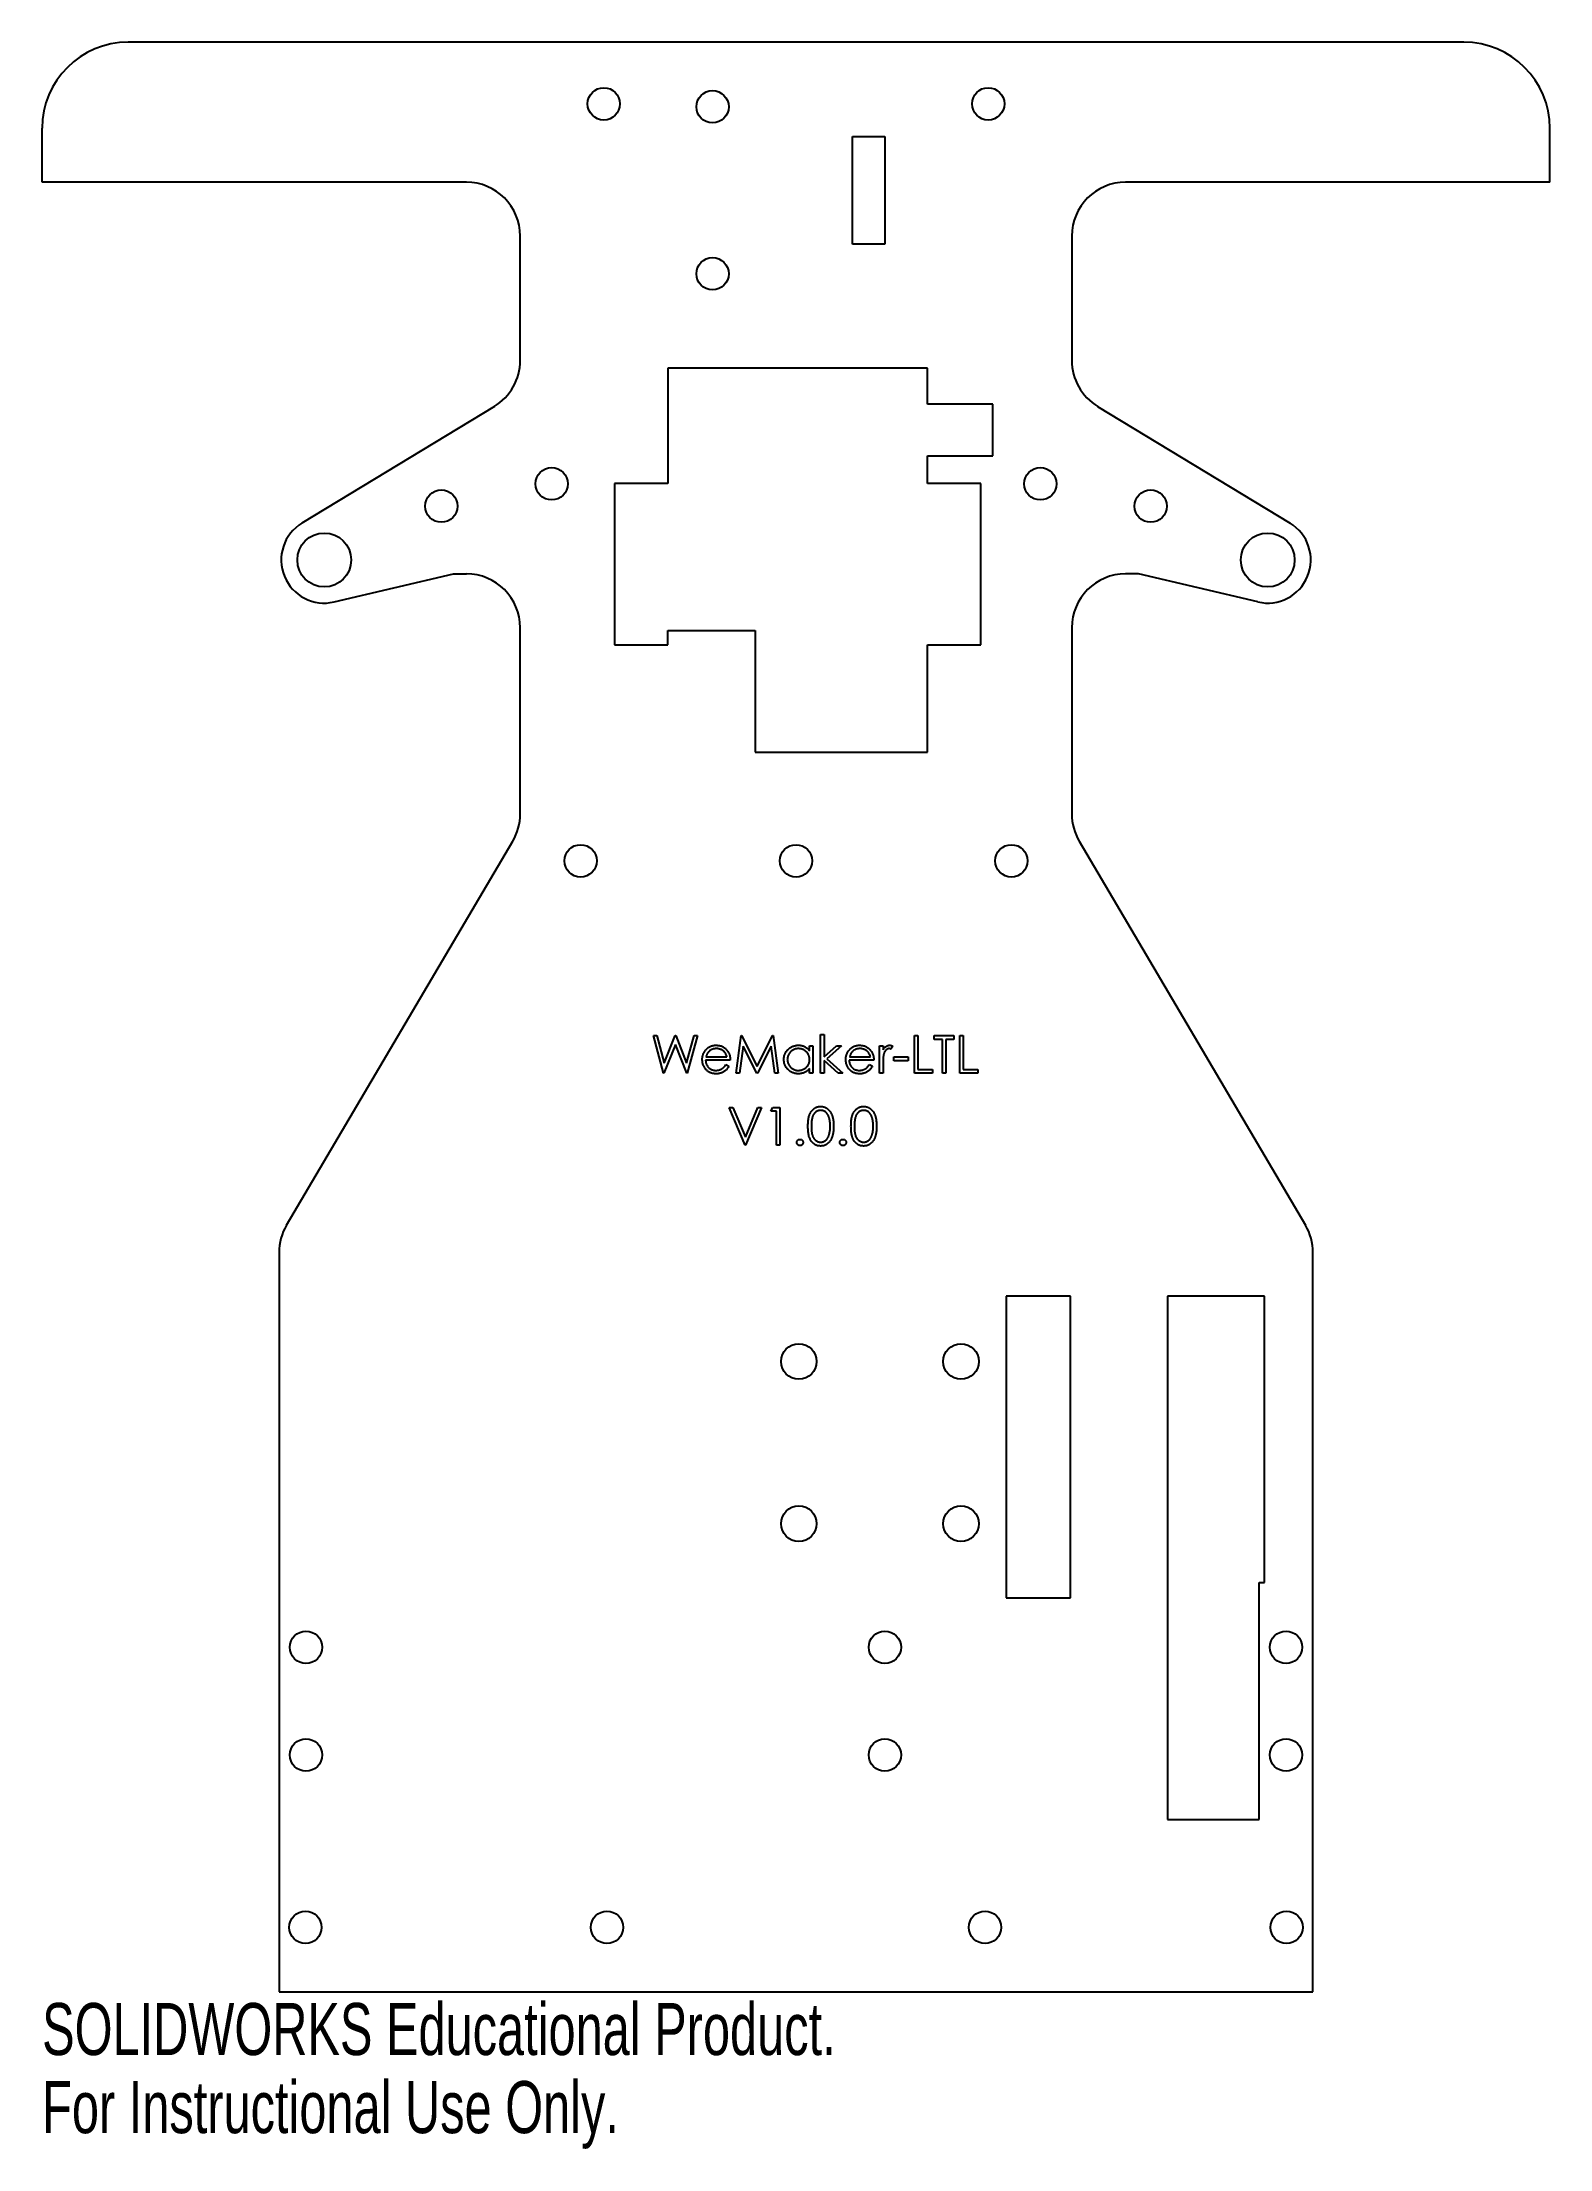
# Model space of a CAD drawing. Header units: millimetres. Extents: x -70 to 70, y -111 to 85.
import ezdxf

# ---------------------------------------------------------------- set-up
doc = ezdxf.new("R2010")
doc.units = ezdxf.units.MM
doc.styles.add('SLDTEXTSTYLE0', font='TXT', dxfattribs={"width": 0.7})

msp = doc.modelspace()

# ---------------------------------------------------------------- linework, layer by layer
at = {"color": 7, "linetype": 'Continuous', "lineweight": 25}
for p, q in [((62, 85), (-62, 85)), ((-70, 72), (-70, 77)), ((70, 72), (70, 77)), ((5.25, 76.25), (8.25, 76.25)), ((5.25, 66.25), (5.25, 76.25)), ((8.25, 76.25), (8.25, 66.25)), ((-30.61, 72), (-70, 72)), ((70, 72), (30.61, 72)), ((-25.61, 55.46), (-25.61, 67)), ((25.61, 67), (25.61, 55.46)), ((8.25, 66.25), (5.25, 66.25)), ((12.2, 54.74), (-11.9, 54.74)), ((-11.9, 54.74), (-11.9, 44.04)), ((12.2, 51.38), (12.2, 54.74)), ((-28.01, 51.18), (-45.87, 40.35)), ((18.28, 51.38), (12.2, 51.38)), ((18.28, 46.61), (18.28, 51.38)), ((28.01, 51.18), (45.87, 40.35)), ((12.2, 46.61), (18.28, 46.61)), ((12.2, 44.04), (12.2, 46.61)), ((-11.9, 44.04), (-16.85, 44.04)), ((-16.85, 44.04), (-16.85, 29.04)), ((17.15, 44.04), (12.2, 44.04)), ((17.15, 32.85), (17.15, 44.04)), ((-42.89, 33.04), (-31.8, 35.64)), ((-31.8, 35.64), (-30.61, 35.64)), ((31.8, 35.64), (30.61, 35.64)), ((42.89, 33.04), (31.8, 35.64)), ((17.16, 32.04), (17.15, 32.85)), ((17.15, 29.04), (17.15, 32.04)), ((17.15, 32.04), (17.16, 32.04)), ((-25.61, 13.36), (-25.61, 30.64)), ((-11.9, 29.04), (-11.9, 30.39)), ((-11.9, 30.39), (-3.8, 30.39)), ((-3.8, 30.39), (-3.8, 19.09)), ((25.61, 30.64), (25.61, 13.36)), ((-16.85, 29.04), (-11.9, 29.04)), ((12.2, 19.09), (12.2, 29.04)), ((12.2, 29.04), (17.15, 29.04)), ((-3.8, 19.09), (12.2, 19.09)), ((-47.31, -24.83), (-26.3, 10.83)), ((26.3, 10.83), (47.31, -24.83)), ((-13.24, -7.22), (-12.91, -7.22)), ((-12.3, -10.72), (-13.24, -7.22)), ((-12.91, -7.22), (-12.23, -9.79)), ((-12.23, -9.79), (-11.21, -7.22)), ((-11.21, -7.22), (-11.16, -7.22)), ((-11.16, -7.22), (-10.16, -9.77)), ((-10.16, -9.77), (-9.47, -7.22)), ((-9.15, -7.22), (-10.1, -10.72)), ((-9.47, -7.22), (-9.15, -7.22)), ((-5.56, -10.72), (-5.1, -7.22)), ((-5.1, -7.22), (-5.06, -7.22)), ((-5.06, -7.22), (-3.61, -10.09)), ((-3.61, -10.09), (-2.17, -7.22)), ((-2.17, -7.22), (-2.13, -7.22)), ((-2.13, -7.22), (-1.66, -10.72)), ((2.29, -7.13), (2.6, -7.13)), ((2.29, -10.72), (2.29, -7.13)), ((2.6, -7.13), (2.6, -9.2)), ((11, -7.22), (11.31, -7.22)), ((11, -10.72), (11, -7.22)), ((11.31, -7.22), (11.31, -10.36)), ((12.83, -7.22), (14.67, -7.22)), ((12.83, -7.58), (12.83, -7.22)), ((13.6, -7.58), (12.83, -7.58)), ((13.6, -10.72), (13.6, -7.58)), ((13.91, -7.58), (13.91, -10.72)), ((14.67, -7.58), (13.91, -7.58)), ((14.67, -7.22), (14.67, -7.58)), ((15.21, -7.22), (15.53, -7.22)), ((15.21, -10.72), (15.21, -7.22)), ((15.53, -7.22), (15.53, -10.36)), ((-11.19, -8.04), (-12.26, -10.72)), ((-10.14, -10.72), (-11.19, -8.04)), ((-6.1, -9.51), (-8.39, -9.51)), ((-8.36, -9.19), (-6.42, -9.19)), ((-4.91, -8.2), (-5.25, -10.72)), ((-3.64, -10.72), (-4.91, -8.2)), ((-2.31, -8.2), (-3.57, -10.72)), ((-1.97, -10.72), (-2.31, -8.2)), ((1.26, -8.16), (1.57, -8.16)), ((1.26, -8.63), (1.26, -8.16)), ((1.57, -8.16), (1.57, -10.72)), ((2.6, -9.2), (3.77, -8.16)), ((2.6, -9.54), (2.6, -10.72)), ((3.9, -10.72), (2.6, -9.54)), ((4.22, -8.16), (2.87, -9.37)), ((2.87, -9.37), (4.35, -10.72)), ((3.77, -8.16), (4.22, -8.16)), ((7.23, -9.51), (4.94, -9.51)), ((4.97, -9.19), (6.91, -9.19)), ((7.76, -8.16), (8.08, -8.16)), ((7.76, -10.72), (7.76, -8.16)), ((8.08, -8.16), (8.08, -8.54)), ((8.98, -8.2), (8.8, -8.48)), ((9.07, -9.19), (10.41, -9.19)), ((9.07, -9.55), (9.07, -9.19)), ((10.41, -9.55), (9.07, -9.55)), ((10.41, -9.19), (10.41, -9.55)), ((-12.26, -10.72), (-12.3, -10.72)), ((-10.1, -10.72), (-10.14, -10.72)), ((-6.51, -9.91), (-6.24, -10.06)), ((-5.25, -10.72), (-5.56, -10.72)), ((-3.57, -10.72), (-3.64, -10.72)), ((-1.66, -10.72), (-1.97, -10.72)), ((1.26, -10.72), (1.26, -10.28)), ((1.57, -10.72), (1.26, -10.72)), ((2.6, -10.72), (2.29, -10.72)), ((4.35, -10.72), (3.9, -10.72)), ((6.81, -9.91), (7.09, -10.06)), ((8.08, -10.72), (7.76, -10.72)), ((8.08, -9.86), (8.08, -10.72)), ((12.66, -10.72), (11, -10.72)), ((11.31, -10.36), (12.66, -10.36)), ((12.66, -10.36), (12.66, -10.72)), ((13.91, -10.72), (13.6, -10.72)), ((16.87, -10.72), (15.21, -10.72)), ((15.53, -10.36), (16.87, -10.36)), ((16.87, -10.36), (16.87, -10.72)), ((-6.2, -13.88), (-5.87, -13.88)), ((-4.72, -17.38), (-6.2, -13.88)), ((-5.87, -13.88), (-4.7, -16.64)), ((-4.7, -16.64), (-3.53, -13.88)), ((-3.2, -13.88), (-4.68, -17.38)), ((-3.53, -13.88), (-3.2, -13.88)), ((-2.34, -14.24), (-2.14, -13.88)), ((-1.81, -14.24), (-2.34, -14.24)), ((-2.14, -13.88), (-1.49, -13.88)), ((-1.81, -17.38), (-1.81, -14.24)), ((-1.49, -13.88), (-1.49, -17.38)), ((-4.68, -17.38), (-4.72, -17.38)), ((-1.49, -17.38), (-1.81, -17.38)), ((-48, -27.36), (-48, -96)), ((48, -96), (48, -27.36)), ((19.5, -31.4), (19.5, -59.4)), ((25.5, -31.4), (19.5, -31.4)), ((25.5, -59.4), (25.5, -31.4)), ((43.5, -31.4), (34.5, -31.4)), ((34.5, -31.4), (34.5, -80)), ((43.5, -58), (43.5, -31.4)), ((43, -58), (43.5, -58)), ((43, -80), (43, -58)), ((19.5, -59.4), (25.5, -59.4)), ((34.5, -80), (43, -80)), ((-48, -96), (48, -96))]:
    msp.add_line(p, q, dxfattribs=at)
for centre, radius in [((-17.85, 79.27), 1.5), ((-7.75, 79), 1.5), ((17.85, 79.27), 1.5), ((-7.75, 63.5), 1.5), ((-22.69, 44), 1.5), ((22.69, 44), 1.5), ((-32.93, 41.93), 1.5), ((32.93, 41.93), 1.5), ((-43.8, 36.93), 2.5), ((43.8, 36.93), 2.5), ((-20, 9), 1.5), ((0, 9), 1.5), ((20, 9), 1.5), ((0.26, -37.47), 1.65), ((15.32, -37.47), 1.65), ((0.26, -52.53), 1.65), ((15.32, -52.53), 1.65), ((-45.5, -64), 1.5), ((8.25, -64), 1.5), ((45.5, -64), 1.5), ((-45.5, -74), 1.5), ((8.25, -74), 1.5), ((45.5, -74), 1.5), ((-45.55, -90), 1.5), ((-17.55, -90), 1.5), ((17.55, -90), 1.5), ((45.55, -90), 1.5)]:
    msp.add_circle(centre, radius, dxfattribs=at)
for centre, radius, start, end in [((-62, 77), 8, 90, 180), ((62, 77), 8, 0, 90), ((-30.61, 67), 5, 0, 90), ((30.61, 67), 5, 90, 180), ((-30.61, 55.46), 5, 301.2301, 0), ((30.61, 55.46), 5, 180, 238.7699), ((-43.8, 36.93), 4, 121.2301, 283.2165), ((43.8, 36.93), 4, 256.7835, 58.7699), ((-30.61, 30.64), 5, 0, 90), ((30.61, 30.64), 5, 90, 180), ((-30.61, 13.36), 5, 329.4874, 0), ((30.61, 13.36), 5, 180, 210.5126), ((-43, -27.36), 5, 149.4874, 180), ((43, -27.36), 5, 360, 30.5126)]:
    msp.add_arc(centre, radius, start, end, dxfattribs=at)
for points, knots in [([(-8.7, -9.45), (-8.7, -9.41), (-8.7, -9.33), (-8.69, -9.21), (-8.66, -9.1), (-8.63, -8.99), (-8.59, -8.89), (-8.54, -8.79), (-8.48, -8.69), (-8.43, -8.62), (-8.41, -8.59)], [0, 0, 0, 0, 0.128045, 0.253768, 0.377428, 0.500551, 0.623296, 0.746578, 0.872348, 1, 1, 1, 1]), ([(-7.42, -10.76), (-7.47, -10.76), (-7.56, -10.76), (-7.7, -10.74), (-7.83, -10.71), (-7.96, -10.67), (-8.07, -10.61), (-8.18, -10.54), (-8.28, -10.46), (-8.36, -10.36), (-8.44, -10.26), (-8.51, -10.15), (-8.57, -10.04), (-8.62, -9.93), (-8.66, -9.81), (-8.68, -9.7), (-8.7, -9.57), (-8.7, -9.49), (-8.7, -9.45)], [0, 0, 0, 0, 0.071579, 0.139629, 0.204797, 0.268135, 0.329814, 0.391301, 0.453434, 0.516552, 0.579631, 0.641119, 0.701294, 0.76081, 0.819932, 0.87892, 0.938983, 1, 1, 1, 1]), ([(-8.41, -8.59), (-8.38, -8.56), (-8.32, -8.48), (-8.21, -8.38), (-8.1, -8.3), (-7.97, -8.23), (-7.84, -8.18), (-7.71, -8.14), (-7.56, -8.12), (-7.46, -8.12), (-7.41, -8.12)], [0, 0, 0, 0, 0.128835, 0.253589, 0.374643, 0.49534, 0.616325, 0.739759, 0.866842, 1, 1, 1, 1]), ([(-8.39, -9.51), (-8.39, -9.54), (-8.39, -9.61), (-8.37, -9.7), (-8.35, -9.8), (-8.32, -9.88), (-8.28, -9.97), (-8.23, -10.05), (-8.18, -10.12), (-8.12, -10.19), (-8.05, -10.25), (-7.98, -10.3), (-7.9, -10.35), (-7.82, -10.39), (-7.73, -10.41), (-7.64, -10.43), (-7.55, -10.45), (-7.49, -10.45), (-7.46, -10.45)], [0, 0, 0, 0, 0.068385, 0.134476, 0.198391, 0.260753, 0.321829, 0.383037, 0.444653, 0.507398, 0.569825, 0.630778, 0.690929, 0.750945, 0.811049, 0.872331, 0.935004, 1, 1, 1, 1]), ([(-8.05, -8.67), (-8.07, -8.69), (-8.1, -8.72), (-8.15, -8.77), (-8.19, -8.83), (-8.23, -8.89), (-8.27, -8.96), (-8.3, -9.03), (-8.33, -9.11), (-8.35, -9.17), (-8.36, -9.19)], [0, 0, 0, 0, 0.109984, 0.22258, 0.3385, 0.458709, 0.585535, 0.717518, 0.854667, 1, 1, 1, 1]), ([(-7.39, -8.43), (-7.42, -8.43), (-7.49, -8.43), (-7.58, -8.44), (-7.67, -8.46), (-7.75, -8.49), (-7.83, -8.52), (-7.91, -8.56), (-7.98, -8.61), (-8.03, -8.65), (-8.05, -8.67)], [0, 0, 0, 0, 0.131092, 0.259141, 0.384162, 0.505992, 0.629098, 0.750669, 0.874039, 1, 1, 1, 1]), ([(-7.41, -8.12), (-7.36, -8.12), (-7.25, -8.12), (-7.1, -8.15), (-6.96, -8.18), (-6.83, -8.24), (-6.7, -8.31), (-6.59, -8.4), (-6.48, -8.5), (-6.41, -8.58), (-6.38, -8.62)], [0, 0, 0, 0, 0.1320402, 0.2590328, 0.3818798, 0.5022584, 0.6227522, 0.7447426, 0.8701089, 1, 1, 1, 1]), ([(-6.42, -9.19), (-6.43, -9.15), (-6.45, -9.07), (-6.5, -8.96), (-6.55, -8.86), (-6.61, -8.78), (-6.68, -8.7), (-6.76, -8.63), (-6.85, -8.57), (-6.95, -8.52), (-7.06, -8.48), (-7.17, -8.45), (-7.28, -8.43), (-7.35, -8.43), (-7.39, -8.43)], [0, 0, 0, 0, 0.09624, 0.185231, 0.267501, 0.3444, 0.419595, 0.496891, 0.576638, 0.660268, 0.745387, 0.83004, 0.914474, 1, 1, 1, 1]), ([(-6.38, -8.62), (-6.36, -8.65), (-6.31, -8.71), (-6.26, -8.81), (-6.21, -8.91), (-6.17, -9.02), (-6.14, -9.13), (-6.12, -9.25), (-6.11, -9.38), (-6.1, -9.46), (-6.1, -9.51)], [0, 0, 0, 0, 0.1185218, 0.2362548, 0.3561744, 0.4772497, 0.6015399, 0.7296184, 0.8621583, 1, 1, 1, 1]), ([(-1.12, -9.43), (-1.12, -9.39), (-1.12, -9.3), (-1.1, -9.17), (-1.07, -9.05), (-1.02, -8.93), (-0.97, -8.81), (-0.9, -8.7), (-0.82, -8.6), (-0.73, -8.5), (-0.63, -8.41), (-0.52, -8.33), (-0.41, -8.27), (-0.29, -8.21), (-0.17, -8.17), (-0.04, -8.14), (0.09, -8.12), (0.18, -8.12), (0.22, -8.12)], [0, 0, 0, 0, 0.063775, 0.126079, 0.186904, 0.247574, 0.308003, 0.369132, 0.432033, 0.496791, 0.561611, 0.624914, 0.686726, 0.748079, 0.809582, 0.871631, 0.934886, 1, 1, 1, 1]), ([(0.21, -10.76), (0.17, -10.76), (0.08, -10.76), (-0.05, -10.74), (-0.18, -10.71), (-0.3, -10.67), (-0.42, -10.61), (-0.53, -10.55), (-0.63, -10.47), (-0.73, -10.38), (-0.82, -10.28), (-0.9, -10.17), (-0.97, -10.06), (-1.03, -9.95), (-1.07, -9.83), (-1.1, -9.7), (-1.12, -9.57), (-1.12, -9.48), (-1.12, -9.43)], [0, 0, 0, 0, 0.06462, 0.127433, 0.189004, 0.24993, 0.310668, 0.372329, 0.434939, 0.499576, 0.564191, 0.626735, 0.688109, 0.749294, 0.810331, 0.871901, 0.935046, 1, 1, 1, 1]), ([(0.23, -8.43), (0.18, -8.43), (0.09, -8.44), (-0.04, -8.46), (-0.17, -8.5), (-0.29, -8.56), (-0.4, -8.63), (-0.5, -8.72), (-0.59, -8.82), (-0.67, -8.93), (-0.73, -9.05), (-0.77, -9.18), (-0.8, -9.31), (-0.8, -9.39), (-0.81, -9.44)], [0, 0, 0, 0, 0.085921, 0.169593, 0.252476, 0.336244, 0.419505, 0.502036, 0.584775, 0.669846, 0.754185, 0.836658, 0.91801, 1, 1, 1, 1]), ([(-0.81, -9.44), (-0.8, -9.48), (-0.8, -9.57), (-0.77, -9.7), (-0.73, -9.82), (-0.67, -9.94), (-0.59, -10.06), (-0.5, -10.16), (-0.4, -10.25), (-0.29, -10.32), (-0.17, -10.38), (-0.04, -10.42), (0.09, -10.45), (0.18, -10.45), (0.22, -10.45)], [0, 0, 0, 0, 0.081589, 0.162859, 0.245484, 0.330807, 0.416493, 0.499893, 0.583048, 0.667158, 0.751312, 0.833785, 0.916256, 1, 1, 1, 1]), ([(0.22, -8.12), (0.28, -8.12), (0.38, -8.12), (0.53, -8.14), (0.67, -8.18), (0.8, -8.24), (0.93, -8.31), (1.05, -8.4), (1.16, -8.51), (1.22, -8.59), (1.26, -8.63)], [0, 0, 0, 0, 0.129862, 0.254654, 0.376015, 0.495255, 0.614798, 0.738106, 0.865196, 1, 1, 1, 1]), ([(0.22, -10.45), (0.27, -10.45), (0.36, -10.44), (0.49, -10.42), (0.62, -10.38), (0.75, -10.32), (0.86, -10.25), (0.97, -10.16), (1.05, -10.07), (1.13, -9.96), (1.19, -9.84), (1.23, -9.72), (1.25, -9.58), (1.26, -9.49), (1.26, -9.45)], [0, 0, 0, 0, 0.084802, 0.168664, 0.252552, 0.33824, 0.423103, 0.505556, 0.586176, 0.667136, 0.748499, 0.830452, 0.913456, 1, 1, 1, 1]), ([(1.26, -9.45), (1.26, -9.41), (1.25, -9.34), (1.24, -9.24), (1.22, -9.14), (1.19, -9.05), (1.14, -8.96), (1.09, -8.87), (1.03, -8.79), (0.96, -8.72), (0.88, -8.65), (0.8, -8.59), (0.72, -8.54), (0.63, -8.5), (0.53, -8.47), (0.44, -8.45), (0.33, -8.43), (0.26, -8.43), (0.23, -8.43)], [0, 0, 0, 0, 0.065634, 0.129188, 0.191219, 0.251913, 0.312507, 0.373494, 0.435152, 0.498741, 0.562095, 0.624187, 0.685476, 0.746097, 0.807612, 0.869967, 0.933951, 1, 1, 1, 1]), ([(4.62, -9.45), (4.62, -9.41), (4.63, -9.33), (4.64, -9.21), (4.66, -9.1), (4.7, -8.99), (4.74, -8.89), (4.79, -8.79), (4.85, -8.69), (4.89, -8.62), (4.92, -8.59)], [0, 0, 0, 0, 0.1280448, 0.2537679, 0.3774284, 0.5005508, 0.6232959, 0.7465783, 0.8723475, 1, 1, 1, 1]), ([(5.91, -10.76), (5.86, -10.76), (5.76, -10.76), (5.63, -10.74), (5.49, -10.71), (5.37, -10.67), (5.26, -10.61), (5.15, -10.54), (5.05, -10.46), (4.96, -10.36), (4.88, -10.26), (4.81, -10.15), (4.75, -10.04), (4.71, -9.93), (4.67, -9.81), (4.64, -9.7), (4.63, -9.57), (4.62, -9.49), (4.62, -9.45)], [0, 0, 0, 0, 0.071579, 0.139629, 0.204797, 0.268135, 0.329814, 0.391301, 0.453434, 0.516552, 0.579631, 0.641119, 0.701294, 0.76081, 0.819932, 0.87892, 0.938983, 1, 1, 1, 1]), ([(4.92, -8.59), (4.95, -8.56), (5.01, -8.48), (5.12, -8.38), (5.23, -8.3), (5.35, -8.23), (5.48, -8.18), (5.62, -8.14), (5.77, -8.12), (5.87, -8.12), (5.92, -8.12)], [0, 0, 0, 0, 0.128835, 0.253589, 0.374643, 0.49534, 0.616325, 0.739759, 0.866842, 1, 1, 1, 1]), ([(4.94, -9.51), (4.94, -9.54), (4.94, -9.61), (4.96, -9.7), (4.98, -9.8), (5.01, -9.88), (5.05, -9.97), (5.09, -10.05), (5.15, -10.12), (5.21, -10.19), (5.28, -10.25), (5.35, -10.3), (5.43, -10.35), (5.51, -10.39), (5.59, -10.41), (5.68, -10.43), (5.78, -10.45), (5.84, -10.45), (5.87, -10.45)], [0, 0, 0, 0, 0.068385, 0.134476, 0.198391, 0.260753, 0.321829, 0.383037, 0.444653, 0.507398, 0.569825, 0.630778, 0.690929, 0.750945, 0.811049, 0.872331, 0.935004, 1, 1, 1, 1]), ([(5.27, -8.67), (5.26, -8.69), (5.22, -8.72), (5.18, -8.77), (5.14, -8.83), (5.1, -8.89), (5.06, -8.96), (5.03, -9.03), (5, -9.11), (4.98, -9.17), (4.97, -9.19)], [0, 0, 0, 0, 0.1099838, 0.2225805, 0.3384999, 0.4587086, 0.5855353, 0.7175177, 0.8546668, 1, 1, 1, 1]), ([(5.93, -8.43), (5.9, -8.43), (5.84, -8.43), (5.75, -8.44), (5.66, -8.46), (5.58, -8.49), (5.5, -8.52), (5.42, -8.56), (5.34, -8.61), (5.3, -8.65), (5.27, -8.67)], [0, 0, 0, 0, 0.131092, 0.2591413, 0.3841618, 0.505992, 0.6290981, 0.7506691, 0.8740389, 1, 1, 1, 1]), ([(5.92, -8.12), (5.97, -8.12), (6.07, -8.12), (6.22, -8.15), (6.36, -8.18), (6.5, -8.24), (6.62, -8.31), (6.74, -8.4), (6.85, -8.5), (6.91, -8.58), (6.95, -8.62)], [0, 0, 0, 0, 0.1320402, 0.2590328, 0.3818798, 0.5022584, 0.6227522, 0.7447426, 0.8701089, 1, 1, 1, 1]), ([(6.91, -9.19), (6.9, -9.15), (6.88, -9.07), (6.83, -8.96), (6.78, -8.86), (6.72, -8.78), (6.65, -8.7), (6.57, -8.63), (6.48, -8.57), (6.38, -8.52), (6.27, -8.48), (6.16, -8.45), (6.05, -8.43), (5.97, -8.43), (5.93, -8.43)], [0, 0, 0, 0, 0.09624, 0.185231, 0.267501, 0.3444, 0.419595, 0.496891, 0.576638, 0.660268, 0.745387, 0.83004, 0.914474, 1, 1, 1, 1]), ([(6.95, -8.62), (6.97, -8.65), (7.01, -8.71), (7.07, -8.81), (7.12, -8.91), (7.16, -9.02), (7.19, -9.13), (7.21, -9.25), (7.22, -9.38), (7.22, -9.46), (7.23, -9.51)], [0, 0, 0, 0, 0.1185218, 0.2362548, 0.3561744, 0.4772497, 0.6015399, 0.7296184, 0.8621583, 1, 1, 1, 1]), ([(8.08, -8.54), (8.1, -8.5), (8.15, -8.44), (8.22, -8.35), (8.3, -8.27), (8.37, -8.22), (8.45, -8.17), (8.53, -8.14), (8.62, -8.12), (8.67, -8.12), (8.7, -8.12)], [0, 0, 0, 0, 0.160059, 0.306112, 0.438367, 0.560541, 0.675317, 0.786114, 0.892842, 1, 1, 1, 1]), ([(8.13, -8.98), (8.13, -9), (8.12, -9.05), (8.11, -9.12), (8.1, -9.21), (8.09, -9.31), (8.09, -9.43), (8.08, -9.56), (8.08, -9.71), (8.08, -9.81), (8.08, -9.86)], [0, 0, 0, 0, 0.070855, 0.156938, 0.2586, 0.375891, 0.508166, 0.656238, 0.820177, 1, 1, 1, 1]), ([(8.64, -8.43), (8.62, -8.43), (8.57, -8.44), (8.49, -8.46), (8.42, -8.51), (8.36, -8.55), (8.31, -8.6), (8.28, -8.64), (8.25, -8.69), (8.22, -8.74), (8.2, -8.79), (8.17, -8.85), (8.15, -8.91), (8.14, -8.96), (8.13, -8.98)], [0, 0, 0, 0, 0.093807, 0.191338, 0.295191, 0.410312, 0.47193, 0.536425, 0.603119, 0.674118, 0.749332, 0.828283, 0.91204, 1, 1, 1, 1]), ([(8.8, -8.48), (8.79, -8.47), (8.76, -8.46), (8.72, -8.44), (8.68, -8.43), (8.65, -8.43), (8.64, -8.43)], [0, 0, 0, 0, 0.295139, 0.56023, 0.794983, 1, 1, 1, 1]), ([(8.7, -8.12), (8.72, -8.12), (8.77, -8.12), (8.84, -8.14), (8.91, -8.16), (8.95, -8.19), (8.98, -8.2)], [0, 0, 0, 0, 0.225278, 0.463523, 0.720324, 1, 1, 1, 1]), ([(-7.46, -10.45), (-7.43, -10.45), (-7.36, -10.45), (-7.27, -10.44), (-7.18, -10.42), (-7.09, -10.39), (-7, -10.36), (-6.92, -10.32), (-6.85, -10.28), (-6.78, -10.23), (-6.72, -10.17), (-6.65, -10.1), (-6.58, -10.01), (-6.54, -9.95), (-6.51, -9.91)], [0, 0, 0, 0, 0.082592, 0.163879, 0.245659, 0.327726, 0.40861, 0.485749, 0.559169, 0.630268, 0.705306, 0.792065, 0.889796, 1, 1, 1, 1]), ([(-6.24, -10.06), (-6.26, -10.1), (-6.3, -10.17), (-6.38, -10.28), (-6.45, -10.37), (-6.54, -10.46), (-6.63, -10.53), (-6.72, -10.59), (-6.82, -10.64), (-6.93, -10.69), (-7.04, -10.72), (-7.16, -10.75), (-7.29, -10.76), (-7.37, -10.76), (-7.42, -10.76)], [0, 0, 0, 0, 0.09337, 0.181661, 0.265874, 0.346355, 0.4246, 0.501903, 0.579992, 0.658443, 0.738672, 0.821894, 0.908801, 1, 1, 1, 1]), ([(1.26, -10.28), (1.22, -10.32), (1.15, -10.39), (1.04, -10.5), (0.92, -10.58), (0.79, -10.65), (0.65, -10.7), (0.51, -10.74), (0.36, -10.76), (0.26, -10.76), (0.21, -10.76)], [0, 0, 0, 0, 0.134298, 0.262085, 0.38627, 0.507165, 0.6273, 0.748145, 0.87237, 1, 1, 1, 1]), ([(5.87, -10.45), (5.9, -10.45), (5.96, -10.45), (6.06, -10.44), (6.15, -10.42), (6.24, -10.39), (6.32, -10.36), (6.4, -10.32), (6.47, -10.28), (6.54, -10.23), (6.61, -10.17), (6.67, -10.1), (6.74, -10.01), (6.79, -9.95), (6.81, -9.91)], [0, 0, 0, 0, 0.082592, 0.163879, 0.245659, 0.327726, 0.40861, 0.485749, 0.559169, 0.630268, 0.705306, 0.792065, 0.889796, 1, 1, 1, 1]), ([(7.09, -10.06), (7.07, -10.1), (7.03, -10.17), (6.95, -10.28), (6.87, -10.37), (6.79, -10.46), (6.7, -10.53), (6.6, -10.59), (6.5, -10.64), (6.4, -10.69), (6.29, -10.72), (6.17, -10.75), (6.04, -10.76), (5.95, -10.76), (5.91, -10.76)], [0, 0, 0, 0, 0.09337, 0.181661, 0.265874, 0.346355, 0.4246, 0.501903, 0.579992, 0.658443, 0.738672, 0.821894, 0.908801, 1, 1, 1, 1]), ([(1.11, -15.64), (1.11, -15.58), (1.11, -15.47), (1.12, -15.31), (1.13, -15.16), (1.15, -15.02), (1.17, -14.89), (1.19, -14.78), (1.22, -14.67), (1.26, -14.57), (1.3, -14.47), (1.34, -14.39), (1.39, -14.31), (1.44, -14.23), (1.49, -14.16), (1.55, -14.1), (1.61, -14.04), (1.68, -13.99), (1.75, -13.94), (1.82, -13.9), (1.89, -13.87), (1.96, -13.84), (2.04, -13.82), (2.12, -13.81), (2.2, -13.8), (2.25, -13.8), (2.28, -13.79)], [0, 0, 0, 0, 0.068595, 0.133246, 0.194313, 0.251279, 0.304513, 0.354235, 0.400481, 0.443411, 0.484015, 0.523252, 0.561042, 0.5979, 0.633518, 0.668314, 0.702496, 0.736685, 0.770293, 0.803437, 0.835913, 0.86846, 0.900847, 0.933467, 0.966258, 1, 1, 1, 1]), ([(2.28, -17.47), (2.25, -17.47), (2.2, -17.47), (2.12, -17.46), (2.04, -17.45), (1.96, -17.43), (1.89, -17.4), (1.82, -17.37), (1.75, -17.33), (1.68, -17.28), (1.61, -17.23), (1.55, -17.17), (1.49, -17.11), (1.44, -17.04), (1.39, -16.97), (1.34, -16.89), (1.3, -16.8), (1.26, -16.71), (1.22, -16.6), (1.19, -16.49), (1.17, -16.37), (1.15, -16.24), (1.13, -16.11), (1.12, -15.96), (1.11, -15.8), (1.11, -15.69), (1.11, -15.64)], [0, 0, 0, 0, 0.033787, 0.066622, 0.099285, 0.131361, 0.163585, 0.196104, 0.228902, 0.262158, 0.295991, 0.330218, 0.36506, 0.400951, 0.43762, 0.475708, 0.515381, 0.556414, 0.599765, 0.646424, 0.696431, 0.749782, 0.806573, 0.867436, 0.931887, 1, 1, 1, 1]), ([(2.29, -14.15), (2.25, -14.16), (2.18, -14.16), (2.06, -14.19), (1.95, -14.24), (1.86, -14.29), (1.8, -14.35), (1.75, -14.39), (1.71, -14.44), (1.67, -14.5), (1.63, -14.55), (1.59, -14.62), (1.56, -14.68), (1.53, -14.76), (1.51, -14.84), (1.49, -14.92), (1.47, -15.02), (1.45, -15.13), (1.44, -15.24), (1.43, -15.36), (1.43, -15.5), (1.43, -15.59), (1.43, -15.63)], [0, 0, 0, 0, 0.060387, 0.120883, 0.182755, 0.247811, 0.281299, 0.315088, 0.349702, 0.384857, 0.420966, 0.458511, 0.497175, 0.537602, 0.580503, 0.627468, 0.678388, 0.733983, 0.793747, 0.857714, 0.926698, 1, 1, 1, 1]), ([(1.43, -15.63), (1.43, -15.68), (1.43, -15.77), (1.43, -15.9), (1.44, -16.03), (1.45, -16.14), (1.47, -16.25), (1.48, -16.34), (1.51, -16.43), (1.53, -16.51), (1.56, -16.58), (1.59, -16.65), (1.63, -16.71), (1.66, -16.77), (1.71, -16.83), (1.75, -16.88), (1.8, -16.92), (1.86, -16.98), (1.95, -17.03), (2.06, -17.08), (2.18, -17.11), (2.25, -17.11), (2.29, -17.12)], [0, 0, 0, 0, 0.072951, 0.141584, 0.205926, 0.265301, 0.320597, 0.371817, 0.41879, 0.461699, 0.502134, 0.540804, 0.578181, 0.614297, 0.649678, 0.684299, 0.718359, 0.752081, 0.817652, 0.879722, 0.939966, 1, 1, 1, 1]), ([(2.28, -13.79), (2.31, -13.8), (2.36, -13.8), (2.45, -13.81), (2.53, -13.82), (2.6, -13.84), (2.68, -13.87), (2.75, -13.9), (2.83, -13.94), (2.9, -13.99), (2.96, -14.04), (3.03, -14.1), (3.09, -14.17), (3.14, -14.24), (3.19, -14.31), (3.24, -14.4), (3.29, -14.49), (3.33, -14.58), (3.37, -14.68), (3.4, -14.8), (3.43, -14.92), (3.45, -15.04), (3.47, -15.18), (3.48, -15.32), (3.49, -15.48), (3.49, -15.58), (3.49, -15.64)], [0, 0, 0, 0, 0.033788, 0.067194, 0.099862, 0.132567, 0.165151, 0.197913, 0.231319, 0.265083, 0.299255, 0.334399, 0.369943, 0.406284, 0.444064, 0.482998, 0.523354, 0.565537, 0.609613, 0.656391, 0.705885, 0.758325, 0.813832, 0.872795, 0.934722, 1, 1, 1, 1]), ([(3.49, -15.64), (3.49, -15.69), (3.49, -15.79), (3.48, -15.95), (3.47, -16.09), (3.45, -16.23), (3.43, -16.35), (3.4, -16.47), (3.37, -16.58), (3.33, -16.69), (3.29, -16.78), (3.25, -16.87), (3.2, -16.95), (3.15, -17.03), (3.09, -17.1), (3.03, -17.16), (2.97, -17.22), (2.9, -17.28), (2.83, -17.32), (2.76, -17.36), (2.68, -17.4), (2.61, -17.43), (2.53, -17.45), (2.45, -17.46), (2.36, -17.47), (2.31, -17.47), (2.28, -17.47)], [0, 0, 0, 0, 0.065063, 0.126773, 0.185516, 0.240765, 0.29298, 0.34225, 0.388919, 0.432776, 0.474628, 0.514775, 0.553606, 0.591426, 0.628028, 0.663804, 0.698984, 0.733591, 0.767628, 0.801208, 0.834264, 0.866981, 0.89972, 0.932702, 0.966176, 1, 1, 1, 1]), ([(3.18, -15.63), (3.17, -15.59), (3.17, -15.51), (3.17, -15.39), (3.16, -15.28), (3.15, -15.17), (3.13, -15.06), (3.11, -14.97), (3.09, -14.88), (3.06, -14.79), (3.03, -14.71), (2.99, -14.64), (2.96, -14.57), (2.92, -14.5), (2.88, -14.45), (2.83, -14.39), (2.78, -14.35), (2.72, -14.29), (2.63, -14.24), (2.52, -14.19), (2.41, -14.16), (2.33, -14.16), (2.29, -14.15)], [0, 0, 0, 0, 0.065681, 0.128486, 0.188175, 0.245106, 0.299448, 0.350823, 0.399942, 0.446672, 0.491255, 0.533376, 0.573853, 0.612526, 0.649597, 0.685532, 0.720106, 0.753838, 0.818925, 0.880493, 0.940311, 1, 1, 1, 1]), ([(3.04, -16.51), (3.05, -16.48), (3.07, -16.42), (3.1, -16.32), (3.12, -16.22), (3.14, -16.11), (3.16, -16), (3.17, -15.88), (3.17, -15.76), (3.18, -15.68), (3.18, -15.63)], [0, 0, 0, 0, 0.110588, 0.224542, 0.342503, 0.464324, 0.590756, 0.722227, 0.858843, 1, 1, 1, 1]), ([(5.1, -15.64), (5.11, -15.58), (5.11, -15.47), (5.11, -15.31), (5.12, -15.16), (5.14, -15.02), (5.16, -14.89), (5.19, -14.78), (5.22, -14.67), (5.25, -14.57), (5.29, -14.47), (5.33, -14.39), (5.38, -14.31), (5.43, -14.23), (5.48, -14.16), (5.54, -14.1), (5.6, -14.04), (5.67, -13.99), (5.74, -13.94), (5.81, -13.9), (5.88, -13.87), (5.96, -13.84), (6.03, -13.82), (6.11, -13.81), (6.19, -13.8), (6.25, -13.8), (6.28, -13.79)], [0, 0, 0, 0, 0.068595, 0.133246, 0.194313, 0.251279, 0.304513, 0.354235, 0.400481, 0.443411, 0.484015, 0.523252, 0.561042, 0.5979, 0.633518, 0.668314, 0.702496, 0.736685, 0.770293, 0.803437, 0.835913, 0.86846, 0.900847, 0.933467, 0.966258, 1, 1, 1, 1]), ([(6.28, -17.47), (6.25, -17.47), (6.19, -17.47), (6.11, -17.46), (6.03, -17.45), (5.96, -17.43), (5.88, -17.4), (5.81, -17.37), (5.74, -17.33), (5.67, -17.28), (5.61, -17.23), (5.55, -17.17), (5.49, -17.11), (5.43, -17.04), (5.38, -16.97), (5.34, -16.89), (5.29, -16.8), (5.25, -16.71), (5.22, -16.6), (5.19, -16.49), (5.16, -16.37), (5.14, -16.24), (5.12, -16.11), (5.11, -15.96), (5.11, -15.8), (5.11, -15.69), (5.1, -15.64)], [0, 0, 0, 0, 0.033787, 0.066622, 0.099285, 0.131361, 0.163585, 0.196104, 0.228902, 0.262158, 0.295991, 0.330218, 0.36506, 0.400951, 0.43762, 0.475708, 0.515381, 0.556414, 0.599765, 0.646424, 0.696431, 0.749782, 0.806573, 0.867436, 0.931887, 1, 1, 1, 1]), ([(6.29, -14.15), (6.25, -14.16), (6.17, -14.16), (6.05, -14.19), (5.95, -14.24), (5.86, -14.29), (5.79, -14.35), (5.74, -14.39), (5.7, -14.44), (5.66, -14.5), (5.62, -14.55), (5.59, -14.62), (5.55, -14.68), (5.53, -14.76), (5.5, -14.84), (5.48, -14.92), (5.46, -15.02), (5.45, -15.13), (5.43, -15.24), (5.43, -15.36), (5.42, -15.5), (5.42, -15.59), (5.42, -15.63)], [0, 0, 0, 0, 0.060387, 0.120883, 0.182755, 0.247811, 0.281299, 0.315088, 0.349702, 0.384857, 0.420966, 0.458511, 0.497175, 0.537602, 0.580503, 0.627468, 0.678388, 0.733983, 0.793747, 0.857714, 0.926698, 1, 1, 1, 1]), ([(5.42, -15.63), (5.42, -15.68), (5.42, -15.77), (5.43, -15.9), (5.43, -16.03), (5.44, -16.14), (5.46, -16.25), (5.48, -16.34), (5.5, -16.43), (5.52, -16.51), (5.55, -16.58), (5.59, -16.65), (5.62, -16.71), (5.66, -16.77), (5.7, -16.83), (5.74, -16.88), (5.79, -16.92), (5.86, -16.98), (5.95, -17.03), (6.06, -17.08), (6.17, -17.11), (6.25, -17.11), (6.29, -17.12)], [0, 0, 0, 0, 0.072951, 0.141584, 0.205926, 0.265301, 0.320597, 0.371817, 0.41879, 0.461699, 0.502134, 0.540804, 0.578181, 0.614297, 0.649678, 0.684299, 0.718359, 0.752081, 0.817652, 0.879722, 0.939966, 1, 1, 1, 1]), ([(6.28, -13.79), (6.3, -13.8), (6.36, -13.8), (6.44, -13.81), (6.52, -13.82), (6.6, -13.84), (6.67, -13.87), (6.75, -13.9), (6.82, -13.94), (6.89, -13.99), (6.96, -14.04), (7.02, -14.1), (7.08, -14.17), (7.14, -14.24), (7.19, -14.31), (7.24, -14.4), (7.28, -14.49), (7.33, -14.58), (7.36, -14.68), (7.4, -14.8), (7.42, -14.92), (7.44, -15.04), (7.46, -15.18), (7.47, -15.32), (7.48, -15.48), (7.48, -15.58), (7.48, -15.64)], [0, 0, 0, 0, 0.033788, 0.067194, 0.099862, 0.132567, 0.165151, 0.197913, 0.231319, 0.265083, 0.299255, 0.334399, 0.369943, 0.406284, 0.444064, 0.482998, 0.523354, 0.565537, 0.609613, 0.656391, 0.705885, 0.758325, 0.813832, 0.872795, 0.934722, 1, 1, 1, 1]), ([(7.48, -15.64), (7.48, -15.69), (7.48, -15.79), (7.47, -15.95), (7.46, -16.09), (7.45, -16.23), (7.42, -16.35), (7.4, -16.47), (7.36, -16.58), (7.33, -16.69), (7.29, -16.78), (7.24, -16.87), (7.19, -16.95), (7.14, -17.03), (7.08, -17.1), (7.02, -17.16), (6.96, -17.22), (6.89, -17.28), (6.82, -17.32), (6.75, -17.36), (6.67, -17.4), (6.6, -17.43), (6.52, -17.45), (6.44, -17.46), (6.36, -17.47), (6.3, -17.47), (6.28, -17.47)], [0, 0, 0, 0, 0.065063, 0.126773, 0.185516, 0.240765, 0.29298, 0.34225, 0.388919, 0.432776, 0.474628, 0.514775, 0.553606, 0.591426, 0.628028, 0.663804, 0.698984, 0.733591, 0.767628, 0.801208, 0.834264, 0.866981, 0.89972, 0.932702, 0.966176, 1, 1, 1, 1]), ([(7.17, -15.63), (7.17, -15.59), (7.17, -15.51), (7.16, -15.39), (7.15, -15.28), (7.14, -15.17), (7.12, -15.06), (7.1, -14.97), (7.08, -14.88), (7.05, -14.79), (7.02, -14.71), (6.99, -14.64), (6.95, -14.57), (6.91, -14.5), (6.87, -14.45), (6.82, -14.39), (6.78, -14.35), (6.71, -14.29), (6.62, -14.24), (6.51, -14.19), (6.4, -14.16), (6.32, -14.16), (6.29, -14.15)], [0, 0, 0, 0, 0.065681, 0.128486, 0.188175, 0.245106, 0.299448, 0.350823, 0.399942, 0.446672, 0.491255, 0.533376, 0.573853, 0.612526, 0.649597, 0.685532, 0.720106, 0.753838, 0.818925, 0.880493, 0.940311, 1, 1, 1, 1]), ([(7.04, -16.51), (7.05, -16.48), (7.07, -16.42), (7.1, -16.32), (7.12, -16.22), (7.14, -16.11), (7.15, -16), (7.16, -15.88), (7.17, -15.76), (7.17, -15.68), (7.17, -15.63)], [0, 0, 0, 0, 0.110588, 0.224542, 0.342503, 0.464324, 0.590756, 0.722227, 0.858843, 1, 1, 1, 1]), ([(0.08, -17.14), (0.08, -17.12), (0.08, -17.08), (0.1, -17.02), (0.13, -16.97), (0.16, -16.93), (0.21, -16.89), (0.26, -16.87), (0.31, -16.85), (0.35, -16.85), (0.37, -16.85)], [0, 0, 0, 0, 0.129097, 0.252046, 0.373905, 0.501038, 0.628171, 0.751376, 0.872426, 1, 1, 1, 1]), ([(0.37, -17.43), (0.35, -17.43), (0.31, -17.43), (0.26, -17.41), (0.21, -17.38), (0.16, -17.35), (0.13, -17.3), (0.1, -17.25), (0.08, -17.2), (0.08, -17.16), (0.08, -17.14)], [0, 0, 0, 0, 0.127757, 0.249414, 0.372796, 0.500111, 0.62861, 0.750643, 0.873768, 1, 1, 1, 1]), ([(0.37, -16.85), (0.39, -16.85), (0.43, -16.85), (0.48, -16.87), (0.53, -16.89), (0.58, -16.93), (0.62, -16.97), (0.64, -17.02), (0.66, -17.08), (0.66, -17.12), (0.66, -17.14)], [0, 0, 0, 0, 0.127519, 0.249986, 0.371792, 0.49887, 0.625948, 0.748492, 0.870959, 1, 1, 1, 1]), ([(0.66, -17.14), (0.66, -17.16), (0.66, -17.19), (0.64, -17.25), (0.61, -17.3), (0.58, -17.35), (0.53, -17.38), (0.48, -17.41), (0.43, -17.43), (0.39, -17.43), (0.37, -17.43)], [0, 0, 0, 0, 0.126178, 0.248821, 0.37154, 0.499984, 0.627244, 0.749226, 0.872298, 1, 1, 1, 1]), ([(2.29, -17.12), (2.33, -17.11), (2.41, -17.11), (2.52, -17.08), (2.63, -17.03), (2.72, -16.98), (2.78, -16.93), (2.83, -16.88), (2.87, -16.83), (2.91, -16.78), (2.95, -16.72), (2.99, -16.66), (3.02, -16.59), (3.03, -16.54), (3.04, -16.51)], [0, 0, 0, 0, 0.112813, 0.225394, 0.339595, 0.459675, 0.521735, 0.583926, 0.648174, 0.713881, 0.781004, 0.851451, 0.924051, 1, 1, 1, 1]), ([(4.07, -17.14), (4.07, -17.12), (4.08, -17.08), (4.09, -17.02), (4.12, -16.97), (4.16, -16.93), (4.2, -16.89), (4.25, -16.87), (4.31, -16.85), (4.34, -16.85), (4.36, -16.85)], [0, 0, 0, 0, 0.129097, 0.252046, 0.373905, 0.501038, 0.628171, 0.751376, 0.872426, 1, 1, 1, 1]), ([(4.36, -17.43), (4.34, -17.43), (4.31, -17.43), (4.25, -17.41), (4.2, -17.38), (4.16, -17.35), (4.12, -17.3), (4.09, -17.25), (4.08, -17.2), (4.07, -17.16), (4.07, -17.14)], [0, 0, 0, 0, 0.127757, 0.249414, 0.372796, 0.500111, 0.62861, 0.750643, 0.873768, 1, 1, 1, 1]), ([(4.36, -16.85), (4.38, -16.85), (4.42, -16.85), (4.48, -16.87), (4.53, -16.89), (4.57, -16.93), (4.61, -16.97), (4.64, -17.02), (4.65, -17.08), (4.65, -17.12), (4.66, -17.14)], [0, 0, 0, 0, 0.1275189, 0.2499859, 0.3717924, 0.4988704, 0.6259484, 0.7484917, 0.8709588, 1, 1, 1, 1]), ([(4.66, -17.14), (4.65, -17.16), (4.65, -17.19), (4.64, -17.25), (4.61, -17.3), (4.57, -17.35), (4.53, -17.38), (4.48, -17.41), (4.42, -17.43), (4.38, -17.43), (4.36, -17.43)], [0, 0, 0, 0, 0.126178, 0.248821, 0.37154, 0.499984, 0.627244, 0.749226, 0.872298, 1, 1, 1, 1]), ([(6.29, -17.12), (6.32, -17.11), (6.4, -17.11), (6.51, -17.08), (6.62, -17.03), (6.71, -16.98), (6.78, -16.93), (6.82, -16.88), (6.87, -16.83), (6.91, -16.78), (6.94, -16.72), (6.98, -16.66), (7.01, -16.59), (7.03, -16.54), (7.04, -16.51)], [0, 0, 0, 0, 0.112813, 0.225394, 0.339595, 0.459675, 0.521735, 0.583926, 0.648174, 0.713881, 0.781004, 0.851451, 0.924051, 1, 1, 1, 1])]:
    msp.add_open_spline(points, degree=3, knots=knots, dxfattribs=at)

# ---------------------------------------------------------------- texts
at = {"color": 7, "linetype": 'Continuous', "char_height": 4.8336, "attachment_point": 1, "style": 'SLDTEXTSTYLE0'}
for s, insert in [('SOLIDWORKS Educational Product.', (-70, -97.02)), ('For Instructional Use Only.', (-70, -104.27))]:
    msp.add_mtext(s, dxfattribs=dict(at, insert=insert))

doc.saveas('drawing.dxf')
